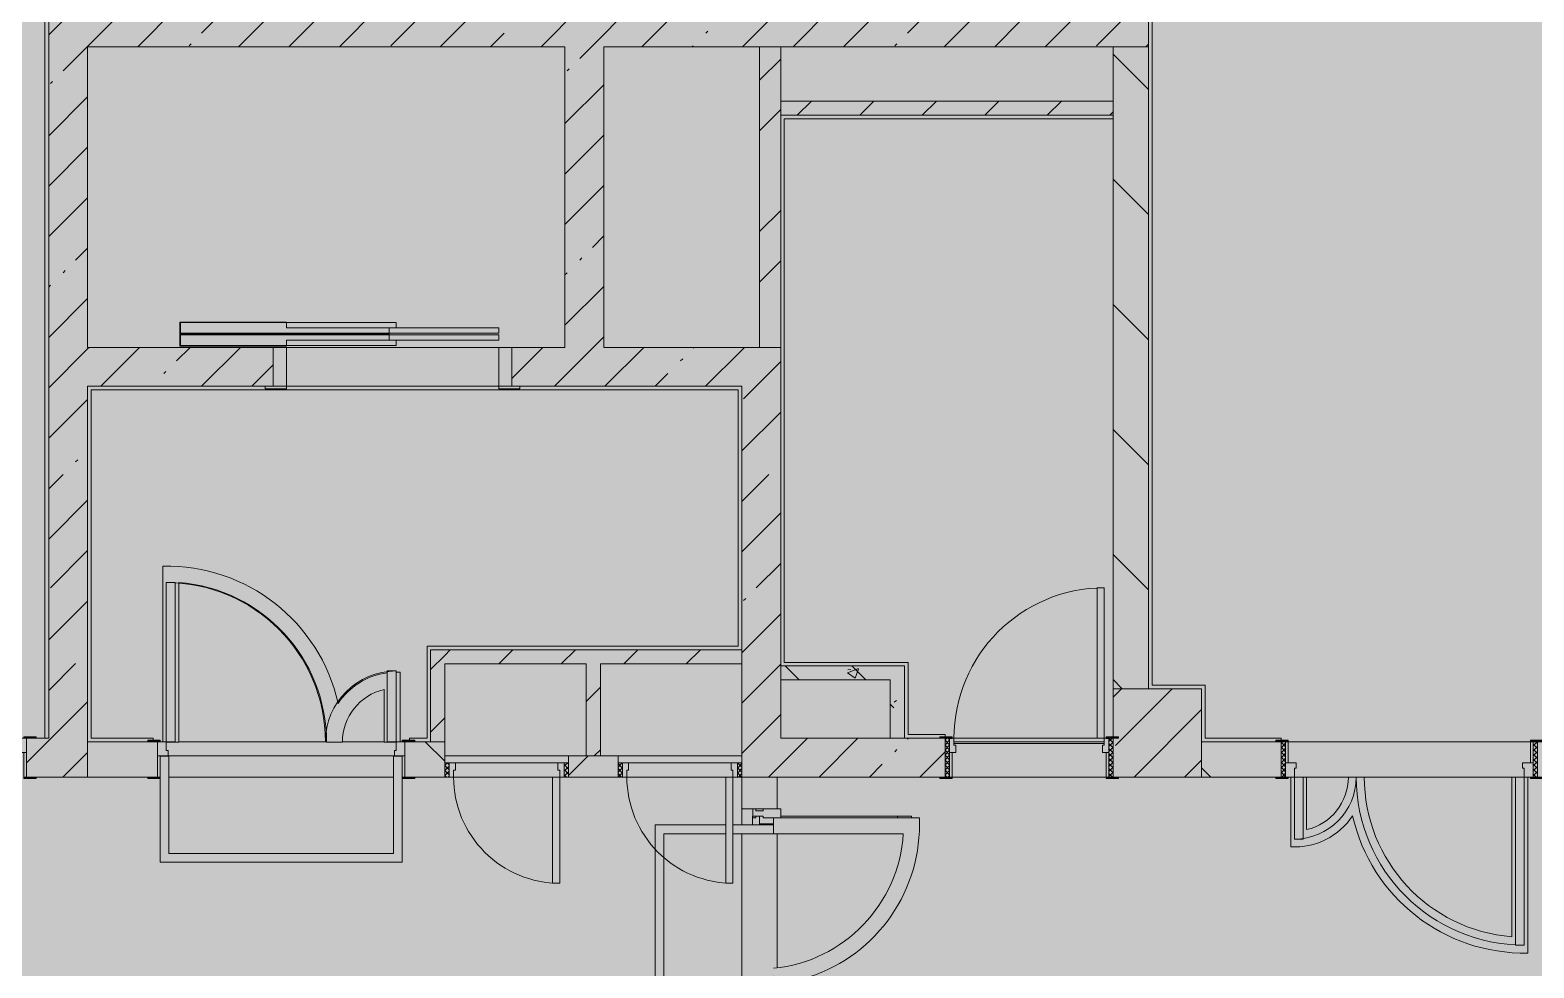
# Model space of a CAD drawing. Header units: millimetres. Extents: x 81469 to 279813, y -8553 to 29000.
# Drawn here: x 247278 to 255783, y 12321 to 17624 of the extents above; entities that cross this region are included whole.
import ezdxf

# ---------------------------------------------------------------- set-up
doc = ezdxf.new("R2010")
doc.units = ezdxf.units.MM
doc.layers.add('A-DETL-GENF-1', color=7, linetype='Continuous', lineweight=9, true_color=0xc0c0c0, transparency=0.4)
for name, color, linetype, lineweight, true_color in [('A-DETL-GENF-3', 7, 'Continuous', 5, 0xe2e2e2), ('A-DETL-GENF-4', 7, 'Continuous', 5, 0xb7b7b7), ('A-DOOR-3', 7, 'Continuous', 5, 0xb7b7b7), ('A-DOOR-4', 7, 'Continuous', 5, 0xe2e2e2), ('A-DOOR-5', 7, 'Continuous', 5, 0xaaaaaa), ('A-DOOR-FRAM-2', 7, 'Continuous', 5, 0xe2e2e2), ('A-DOOR-FRAM-3', 7, 'Continuous', 5, 0xb7b7b7), ('A-DOOR-FRAM-4', 7, 'Continuous', 5, 0xaaaaaa), ('A-FLOR-1', 7, 'Continuous', 5, 0xb7b7b7), ('A-GLAZ-CWMG-3', 7, 'Continuous', 5, 0x737373), ('A-WALL-6', 7, 'Continuous', 9, 0x737373), ('I-WALL-22', 7, 'Continuous', 5, 0x737373), ('I-WALL-23', 7, 'Continuous', 5, 0x787878), ('S-COLS-2', 7, 'Continuous', 5, 0x737373)]:
    doc.layers.add(name, color=color, linetype=linetype, lineweight=lineweight, true_color=true_color)
doc.layers.add('I-WALL-21', color=7, linetype='Continuous', lineweight=5)
doc.layers.add('S-COLS-1', color=7, linetype='Continuous', lineweight=5)
pattern_1 = [(45, (152802.76, 0), (-285.1231, 285.1231), []), (45, (153087.9, 0), (-285.1231, 285.1231), [504.031, -100.806, 16.764, -84.042])]
pattern_2 = [(45, (152802.76, 0), (-427.6843, 427.6843), []), (45, (153087.9, 0), (-427.6843, 427.6843), [])]
pattern_3 = [(135, (152802.76, 0), (-353.5534, -353.5534), [])]
pattern_4 = [(45, (152802.76, 0), (-176.7767, 176.7767), [])]
pattern_5 = [(135, (152802.76, 0), (-377.1708, -377.1708), [533.4, -88.9, 17.78, -88.9]), (135, (152802.76, 376.94), (-377.1708, -377.1708), []), (50, (152802.76, 0), (637.6445, -55.7866), [66.675, -733.425]), (355, (152802.76, 0), (-123.3494, 668.699), [53.34, -586.74]), (100.451, (152855.9, -4.65), (514.299, 612.908), [56.665, -623.315]), (46.184, (152802.8, 177.8), (948.7764, -147.1497), [100.012, -1100.137]), (96.636, (152881.8, 165.5), (830.909, 865.997), [84.998, -934.973]), (351.184, (152802.8, 177.8), (830.918, 865.988), [80.01, -880.11]), (21, (152891.66, 133.35), (530.6506, -357.9283), [66.675, -733.425]), (326, (152891.66, 133.35), (216.308, 644.6585), [53.34, -586.74]), (71.451, (152935.9, 103.5), (746.9596, 286.7243), [56.665, -623.315]), (37.5, (152802.76, 0), (10.81053, 295.9426), [16.764, -562.864, 16.764, -578.866, -588.962]), (37.5, (152802.76, 0), (10.81053, 295.9426), [-1175.258, 16.764, -572.198]), (7.5, (152802.76, 0), (233.8692, 350.6318), [16.764, -322.834, 16.764, -549.529, -224.472]), (7.5, (152802.76, 0), (233.8692, 350.6318), [-905.891, 16.764, -207.708]), (327.5, (152604.51, 0), (474.5678, -20.0513), [16.764, -205.486, 16.764, -676.656, -920.115]), (327.5, (152604.51, 0), (474.5678, -20.0513), [-915.67, 16.764, -903.351]), (317.5, (152515.6, 0), (518.4522, 88.9934), [16.764, -272.161, 16.764, -443.738, -653.415]), (317.5, (152515.6, 0), (518.4522, 88.9934), [-749.427, 16.764, -636.651])]

# ---------------------------------------------------------------- blocks, each defined once
blk = doc.blocks.new('110_Дверь_СКБ_2Ст - Д-1_л_Лестничная клетка EIS60 2-32142534-3_4_3_птичка')
at = {"layer": 'A-DOOR-4'}
for points in [[(612.5, 110), (662.5, 110), (662.5, 1010), (612.5, 1010), (612.5, 603.3)], [(-587.5, 110), (-587.5, 510), (-637.5, 510), (-637.5, 110)], [(712.5, -110), (712.5, 30), (697.5, 24.8), (697.5, -110)]]:
    blk.add_hatch(color=256, dxfattribs=at).paths.add_polyline_path(points)
h = blk.add_hatch(color=256, dxfattribs=at)
h.paths.add_polyline_path([(652.5, 30), (712.5, 30), (712.5, 110), (662.5, 110), (662.5, 60), (652.5, 60)])
h.paths.add_polyline_path([(-687.5, 30), (-627.5, 30), (-627.5, 60), (-637.5, 60), (-637.5, 110), (-687.5, 110)])
at = {"layer": 'A-DOOR-FRAM-2'}
for points in [[(-672.5, 110), (-672.5, 118), (-742.5, 118), (-742.5, 110)], [(767.5, 110), (767.5, 118), (697.5, 118), (697.5, 110)], [(-672.5, -110), (-672.5, 30), (-687.5, 24.8), (-687.5, -110)], [(-672.5, -118), (-672.5, -110), (-742.5, -110), (-742.5, -118)], [(767.5, -118), (767.5, -110), (697.5, -110), (697.5, -118)]]:
    blk.add_hatch(color=256, dxfattribs=at).paths.add_polyline_path(points)
at = {"layer": 'A-DOOR-3'}
for p, q in [((662.5, 1010), (612.5, 1010)), ((612.5, 1010), (612.5, 110)), ((662.5, 110), (662.5, 1010)), ((-637.5, 510), (-637.5, 110)), ((-587.5, 510), (-637.5, 510)), ((-587.5, 110), (-587.5, 510)), ((-637.5, 110), (-587.5, 110)), ((612.5, 110), (662.5, 110))]:
    blk.add_line(p, q, dxfattribs=at)
for centre, radius, start, end in [((662.5, 110), 900, 90, 180), ((-637.5, 110), 400, 360, 90)]:
    blk.add_arc(centre, radius, start, end, dxfattribs=at)
at = {"layer": 'A-DOOR-FRAM-3'}
for p, q in [((-672.5, 118), (-742.5, 118)), ((-742.5, 118), (-742.5, 110)), ((-742.5, 110), (-672.5, 110)), ((-637.5, 110), (-687.5, 110)), ((-687.5, 110), (-687.5, 30)), ((-672.5, 110), (-672.5, 118)), ((-637.5, 60), (-637.5, 110)), ((662.5, 110), (662.5, 60)), ((712.5, 110), (662.5, 110)), ((767.5, 118), (697.5, 118)), ((697.5, 118), (697.5, 110)), ((697.5, 110), (767.5, 110)), ((712.5, 30), (712.5, 110)), ((767.5, 110), (767.5, 118)), ((-687.5, 30), (-627.5, 30)), ((-672.5, 30), (-687.5, 30)), ((-687.5, 30), (-687.5, -110)), ((-672.5, -110), (-672.5, 30)), ((-627.5, 60), (-637.5, 60)), ((-627.5, 30), (-627.5, 60)), ((662.5, 60), (652.5, 60)), ((652.5, 60), (652.5, 30)), ((652.5, 30), (712.5, 30)), ((712.5, 30), (697.5, 30)), ((697.5, 30), (697.5, -110)), ((712.5, -110), (712.5, 30)), ((-672.5, -110), (-742.5, -110)), ((-742.5, -110), (-742.5, -118)), ((-742.5, -118), (-672.5, -118)), ((-687.5, -110), (-672.5, -110)), ((-672.5, -118), (-672.5, -110)), ((697.5, -110), (712.5, -110)), ((767.5, -110), (697.5, -110)), ((697.5, -110), (697.5, -118)), ((697.5, -118), (767.5, -118)), ((767.5, -118), (767.5, -110))]:
    blk.add_line(p, q, dxfattribs=at)
blk = doc.blocks.new('110_Дверь_СКБ_2Ст - Д-3а 1450x2100h_Лестничная клетка из коридора-32352288-3_4_3_птичка')
at = {"layer": 'A-DOOR-4'}
for points in [[(-587.5, 100), (-587.5, 1000), (-637.5, 1000), (-637.5, 100)], [(662.5, 100), (662.5, 500), (612.5, 500), (612.5, 100)], [(712.5, -100), (712.5, 20), (697.5, 20), (697.5, -100)]]:
    blk.add_hatch(color=256, dxfattribs=at).paths.add_polyline_path(points)
h = blk.add_hatch(color=256, dxfattribs=at)
h.paths.add_polyline_path([(-627.5, 20), (-627.5, 50), (-637.5, 50), (-637.5, 100), (-687.5, 100), (-687.5, 20)])
h.paths.add_polyline_path([(712.5, 20), (712.5, 100), (662.5, 100), (662.5, 50), (652.5, 50), (652.5, 20)])
at = {"layer": 'A-DOOR-FRAM-2'}
for points in [[(-672.5, 100), (-672.5, 108), (-742.5, 108), (-742.5, 100)], [(767.5, 100), (767.5, 108), (697.5, 108), (697.5, 100)], [(-672.5, -100), (-672.5, 20), (-687.5, 20), (-687.5, -100)], [(-672.5, -108), (-672.5, -100), (-742.5, -100), (-742.5, -108)], [(767.5, -108), (767.5, -100), (697.5, -100), (697.5, -108)]]:
    blk.add_hatch(color=256, dxfattribs=at).paths.add_polyline_path(points)
at = {"layer": 'A-DOOR-3'}
for p, q in [((-637.5, 1000), (-637.5, 100)), ((-587.5, 1000), (-637.5, 1000)), ((-587.5, 100), (-587.5, 1000)), ((662.5, 500), (612.5, 500)), ((612.5, 500), (612.5, 100)), ((662.5, 100), (662.5, 500)), ((-637.5, 100), (-587.5, 100)), ((612.5, 100), (662.5, 100))]:
    blk.add_line(p, q, dxfattribs=at)
for centre, radius, start, end in [((-637.5, 100), 900, 0, 90), ((662.5, 100), 400, 90, 180)]:
    blk.add_arc(centre, radius, start, end, dxfattribs=at)
at = {"layer": 'A-DOOR-FRAM-3'}
for p, q in [((-672.5, 108), (-742.5, 108)), ((-742.5, 108), (-742.5, 100)), ((-742.5, 100), (-672.5, 100)), ((-637.5, 100), (-687.5, 100)), ((-687.5, 100), (-687.5, 20)), ((-672.5, 100), (-672.5, 108)), ((-637.5, 50), (-637.5, 100)), ((662.5, 100), (662.5, 50)), ((712.5, 100), (662.5, 100)), ((767.5, 108), (697.5, 108)), ((697.5, 108), (697.5, 100)), ((697.5, 100), (767.5, 100)), ((712.5, 20), (712.5, 100)), ((767.5, 100), (767.5, 108)), ((-687.5, 20), (-627.5, 20)), ((-672.5, 20), (-687.5, 20)), ((-687.5, 20), (-687.5, -100)), ((-672.5, -100), (-672.5, 20)), ((-627.5, 50), (-637.5, 50)), ((-627.5, 20), (-627.5, 50)), ((662.5, 50), (652.5, 50)), ((652.5, 50), (652.5, 20)), ((652.5, 20), (712.5, 20)), ((712.5, 20), (697.5, 20)), ((697.5, 20), (697.5, -100)), ((712.5, -100), (712.5, 20)), ((-672.5, -100), (-742.5, -100)), ((-742.5, -100), (-742.5, -108)), ((-742.5, -108), (-672.5, -108)), ((-687.5, -100), (-672.5, -100)), ((-672.5, -108), (-672.5, -100)), ((697.5, -100), (712.5, -100)), ((767.5, -100), (697.5, -100)), ((697.5, -100), (697.5, -108)), ((697.5, -108), (767.5, -108)), ((767.5, -108), (767.5, -100))]:
    blk.add_line(p, q, dxfattribs=at)
blk = doc.blocks.new('110_Дверь_СКБ_1Ст_Внутренняя1 - Д-8_п_ 950x2100h_охрана 2-32352576-3_4_3_птичка')
at = {"layer": 'A-DOOR-4'}
h = blk.add_hatch(color=256, dxfattribs=at)
h.paths.add_polyline_path([(462.5, 30), (462.5, 110), (437.5, 110), (437.5, 70), (427.5, 70), (427.5, 30)])
h.paths.add_polyline_path([(-402.5, 30), (-402.5, 70), (-412.5, 70), (-412.5, 110), (-437.5, 110), (-437.5, 30)])
at = {"layer": 'A-DOOR-5'}
h = blk.add_hatch(dxfattribs=at)
h.set_pattern_fill('FP_10', color=256, style=0, pattern_type=2)
h.set_pattern_definition([(135, (1826.41, 174.685), (-14.14214, -14.14214), []), (225, (1826.41, 174.685), (14.14214, -14.14214), [])])
h.paths.add_polyline_path([(487.5, -110), (487.5, 110), (462.5, 110), (462.5, -110)])
at = {"layer": 'A-DOOR-FRAM-2'}
for points in [[(397.5, 110), (437.5, 110), (437.5, 960), (397.5, 960)], [(-422.5, 110), (-422.5, 118), (-492.5, 118), (-492.5, 110)], [(517.5, 110), (517.5, 118), (447.5, 118), (447.5, 110)], [(-422.5, -110), (-422.5, 30), (-437.5, 24.8), (-437.5, -110)], [(462.5, -110), (462.5, 30), (447.5, 24.8), (447.5, -110)], [(-422.5, -118), (-422.5, -110), (-492.5, -110), (-492.5, -118)], [(517.5, -118), (517.5, -110), (447.5, -110), (447.5, -118)]]:
    blk.add_hatch(color=256, dxfattribs=at).paths.add_polyline_path(points)
at = {"layer": 'A-DOOR-FRAM-4'}
h = blk.add_hatch(dxfattribs=at)
h.set_pattern_fill('FP_11', color=256, style=0, pattern_type=2)
h.set_pattern_definition([(45, (-296.384, 174.685), (-14.1421, 14.1421), []), (135, (-296.384, 174.685), (-14.1421, -14.1421), [])])
h.paths.add_polyline_path([(-437.5, -110), (-437.5, 110), (-462.5, 110), (-462.5, -110)])
at = {"layer": 'A-DOOR-3'}
for p, q in [((437.5, 960), (397.5, 960)), ((397.5, 960), (397.5, 110)), ((437.5, 110), (437.5, 960)), ((397.5, 110), (437.5, 110))]:
    blk.add_line(p, q, dxfattribs=at)
blk.add_arc((437.5, 110), 850, 90, 180, dxfattribs=at)
at = {"layer": 'A-DOOR-FRAM-3'}
for p, q in [((-422.5, 118), (-492.5, 118)), ((-492.5, 118), (-492.5, 110)), ((-492.5, 110), (-422.5, 110)), ((-437.5, 110), (-462.5, 110)), ((-462.5, 110), (-462.5, -110)), ((-412.5, 110), (-437.5, 110)), ((-437.5, 110), (-437.5, 30)), ((-437.5, -110), (-437.5, 110)), ((-422.5, 110), (-437.5, 110)), ((-437.5, 110), (-437.5, 109)), ((-437.5, 109), (-422.5, 109)), ((-422.5, 110), (-422.5, 118)), ((-422.5, 109), (-422.5, 110)), ((-412.5, 70), (-412.5, 110)), ((437.5, 110), (437.5, 70)), ((462.5, 110), (437.5, 110)), ((517.5, 118), (447.5, 118)), ((447.5, 118), (447.5, 110)), ((462.5, 110), (447.5, 110)), ((447.5, 110), (447.5, 109)), ((447.5, 110), (517.5, 110)), ((447.5, 109), (462.5, 109)), ((462.5, 30), (462.5, 110)), ((487.5, 110), (462.5, 110)), ((462.5, 110), (462.5, -110)), ((462.5, 109), (462.5, 110)), ((487.5, -110), (487.5, 110)), ((517.5, 110), (517.5, 118)), ((-437.5, 30), (-402.5, 30)), ((-422.5, 30), (-437.5, 30)), ((-437.5, 30), (-437.5, -110)), ((-422.5, -110), (-422.5, 30)), ((-402.5, 70), (-412.5, 70)), ((-402.5, 30), (-402.5, 70)), ((437.5, 70), (427.5, 70)), ((427.5, 70), (427.5, 30)), ((427.5, 30), (462.5, 30)), ((462.5, 30), (447.5, 30)), ((447.5, 30), (447.5, -110)), ((462.5, -110), (462.5, 30)), ((-422.5, -110), (-492.5, -110)), ((-492.5, -110), (-492.5, -118)), ((-492.5, -118), (-422.5, -118)), ((-462.5, -110), (-437.5, -110)), ((-437.5, -110), (-422.5, -110)), ((-422.5, -118), (-422.5, -110)), ((447.5, -110), (462.5, -110)), ((517.5, -110), (447.5, -110)), ((447.5, -110), (447.5, -118)), ((447.5, -118), (517.5, -118)), ((462.5, -110), (487.5, -110)), ((517.5, -118), (517.5, -110))]:
    blk.add_line(p, q, dxfattribs=at)
blk = doc.blocks.new('110_Дверь_СКБ_2Ст - Д-6_л__ ДОО_Дв_1450x2100h_Дверь из раздевальной в коридор-32357677-3_4_3_птичка')
at = {"layer": 'A-DOOR-4'}
for points in [[(-587.5, 1050), (-637.5, 1050), (-637.5, 100), (-587.5, 100), (-587.5, 543.6)], [(612.5, 450), (612.5, 100), (662.5, 100), (662.5, 450)]]:
    blk.add_hatch(color=256, dxfattribs=at).paths.add_polyline_path(points)
h = blk.add_hatch(color=256, dxfattribs=at)
h.paths.add_polyline_path([(662.5, 100), (662.5, 50), (652.5, 50), (652.5, 20), (712.5, 20), (712.5, 100), (672.8, 100)])
h.paths.add_polyline_path([(-637.5, 100), (-687.5, 100), (-687.5, 20), (-627.5, 20), (-627.5, 50), (-637.5, 50)])
at = {"layer": 'A-DOOR-5'}
h = blk.add_hatch(dxfattribs=at)
h.set_pattern_fill('FP_18', color=256, style=0, pattern_type=2)
h.set_pattern_definition([(135, (1576.41, 164.685), (-14.14214, -14.14214), []), (225, (1576.41, 164.685), (14.14214, -14.14214), [])])
h.paths.add_polyline_path([(737.5, 100), (712.5, 100), (712.5, -100), (737.5, -100), (737.5, -34.8)])
at = {"layer": 'A-DOOR-FRAM-2'}
for points in [[(-672.5, 108), (-742.5, 108), (-742.5, 100), (-672.5, 100)], [(697.5, 108), (697.5, 100), (767.5, 100), (767.5, 108)], [(-672.5, 20), (-687.5, 20), (-687.5, -100), (-672.5, -100), (-672.5, -34.8)], [(712.5, 20), (697.5, 20), (697.5, -100), (712.5, -100), (712.5, -34.8)], [(-672.5, -100), (-742.5, -100), (-742.5, -108), (-672.5, -108)], [(697.5, -100), (697.5, -108), (767.5, -108), (767.5, -100)]]:
    blk.add_hatch(color=256, dxfattribs=at).paths.add_polyline_path(points)
at = {"layer": 'A-DOOR-FRAM-4'}
h = blk.add_hatch(dxfattribs=at)
h.set_pattern_fill('FP_19', color=256, style=0, pattern_type=2)
h.set_pattern_definition([(45, (-546.384, 164.685), (-14.1421, 14.1421), []), (135, (-546.384, 164.685), (-14.1421, -14.1421), [])])
h.paths.add_polyline_path([(-712.5, 100), (-712.5, -100), (-687.5, -100), (-687.5, 100)])
at = {"layer": 'A-DOOR-3'}
for p, q in [((-637.5, 1050), (-637.5, 100)), ((-587.5, 1050), (-637.5, 1050)), ((-587.5, 100), (-587.5, 1050)), ((662.5, 450), (612.5, 450)), ((612.5, 450), (612.5, 100)), ((662.5, 100), (662.5, 450)), ((-637.5, 100), (-587.5, 100)), ((612.5, 100), (662.5, 100))]:
    blk.add_line(p, q, dxfattribs=at)
for centre, radius, start, end in [((-637.5, 100), 950, 0, 90), ((662.5, 100), 350, 90, 180)]:
    blk.add_arc(centre, radius, start, end, dxfattribs=at)
at = {"layer": 'A-DOOR-FRAM-3'}
for p, q in [((-672.5, 108), (-742.5, 108)), ((-742.5, 108), (-742.5, 100)), ((-742.5, 100), (-672.5, 100)), ((-687.5, 100), (-712.5, 100)), ((-712.5, 100), (-712.5, -100)), ((-637.5, 100), (-687.5, 100)), ((-687.5, 100), (-687.5, 20)), ((-687.5, -100), (-687.5, 100)), ((-672.5, 100), (-672.5, 108)), ((-637.5, 50), (-637.5, 100)), ((662.5, 100), (662.5, 50)), ((712.5, 100), (662.5, 100)), ((767.5, 108), (697.5, 108)), ((697.5, 108), (697.5, 100)), ((697.5, 100), (767.5, 100)), ((712.5, 20), (712.5, 100)), ((737.5, 100), (712.5, 100)), ((712.5, 100), (712.5, -100)), ((737.5, -100), (737.5, 100)), ((767.5, 100), (767.5, 108)), ((-687.5, 20), (-627.5, 20)), ((-672.5, 20), (-687.5, 20)), ((-687.5, 20), (-687.5, -100)), ((-672.5, -100), (-672.5, 20)), ((-627.5, 50), (-637.5, 50)), ((-627.5, 20), (-627.5, 50)), ((662.5, 50), (652.5, 50)), ((652.5, 50), (652.5, 20)), ((652.5, 20), (712.5, 20)), ((712.5, 20), (697.5, 20)), ((697.5, 20), (697.5, -100)), ((712.5, -100), (712.5, 20)), ((-672.5, -100), (-742.5, -100)), ((-742.5, -100), (-742.5, -108)), ((-742.5, -108), (-672.5, -108)), ((-712.5, -100), (-687.5, -100)), ((-687.5, -100), (-672.5, -100)), ((-672.5, -108), (-672.5, -100)), ((697.5, -100), (712.5, -100)), ((767.5, -100), (697.5, -100)), ((697.5, -100), (697.5, -108)), ((697.5, -108), (767.5, -108)), ((712.5, -100), (737.5, -100)), ((767.5, -108), (767.5, -100))]:
    blk.add_line(p, q, dxfattribs=at)
blk = doc.blocks.new('110_Дверь_СКБ_1Ст - д-18 700x2100h_Технический шкаф ЭОМ и СС-V192-3_4_3_птичка')
at = {"layer": 'A-DOOR-4'}
h = blk.add_hatch(color=256, dxfattribs=at)
h.paths.add_polyline_path([(312.5, 60), (312.5, 20), (302.5, 20), (302.5, -20), (337.5, -20), (337.5, 60)])
h.paths.add_polyline_path([(-287.5, 60), (-312.5, 60), (-312.5, -20), (-277.5, -20), (-277.5, 20), (-287.5, 20)])
at = {"layer": 'A-DOOR-5'}
h = blk.add_hatch(dxfattribs=at)
h.set_pattern_fill('FP_23', color=256, style=0, pattern_type=2)
h.set_pattern_definition([(135, (1951.41, 124.685), (-14.14214, -14.14214), []), (225, (1951.41, 124.685), (14.14214, -14.14214), [])])
h.paths.add_polyline_path([(362.5, 60), (337.5, 60), (337.5, -20), (362.5, -20)])
at = {"layer": 'A-DOOR-FRAM-2'}
blk.add_hatch(color=256, dxfattribs=at).paths.add_polyline_path([(-247.5, 660), (-287.5, 660), (-287.5, 60), (-247.5, 60), (-247.5, 503.6)])
at = {"layer": 'A-DOOR-FRAM-4'}
h = blk.add_hatch(dxfattribs=at)
h.set_pattern_fill('FP_24', color=256, style=0, pattern_type=2)
h.set_pattern_definition([(45, (-171.384, 124.685), (-14.1421, 14.1421), []), (135, (-171.384, 124.685), (-14.1421, -14.1421), [])])
h.paths.add_polyline_path([(-312.5, 60), (-337.5, 60), (-337.5, -20), (-312.5, -20)])
at = {"layer": 'A-DOOR-3'}
for p, q in [((-287.5, 660), (-287.5, 60)), ((-247.5, 660), (-287.5, 660)), ((-247.5, 60), (-247.5, 660)), ((-287.5, 60), (-247.5, 60))]:
    blk.add_line(p, q, dxfattribs=at)
blk.add_arc((-287.5, 60), 600, 360, 90, dxfattribs=at)
at = {"layer": 'A-DOOR-FRAM-3'}
for p, q in [((-312.5, 60), (-337.5, 60)), ((-337.5, 60), (-337.5, -20)), ((-287.5, 60), (-312.5, 60)), ((-312.5, 60), (-312.5, -20)), ((-312.5, -20), (-312.5, 60)), ((-287.5, 20), (-287.5, 60)), ((-277.5, 20), (-287.5, 20)), ((-277.5, -20), (-277.5, 20)), ((-247.5, 60), (312.5, 60)), ((312.5, 20), (302.5, 20)), ((302.5, 20), (302.5, -20)), ((312.5, 60), (312.5, 20)), ((337.5, 60), (312.5, 60)), ((337.5, -20), (337.5, 60)), ((362.5, 60), (337.5, 60)), ((337.5, 60), (337.5, -20)), ((362.5, -20), (362.5, 60)), ((-337.5, -20), (-312.5, -20)), ((-312.5, -20), (-277.5, -20)), ((302.5, -20), (-277.5, -20)), ((302.5, -20), (337.5, -20)), ((337.5, -20), (362.5, -20))]:
    blk.add_line(p, q, dxfattribs=at)
blk = doc.blocks.new('BSC_Колонна _Прямоугольная - 500х500-17857564-3_4_3_птичка')
at = {"layer": 'S-COLS-1'}
h = blk.add_hatch(dxfattribs=at)
h.set_pattern_fill('FP_129', color=256, style=0, pattern_type=2)
h.set_pattern_definition([(45, (-100850, -13650), (-285.1231, 285.1231), []), (45, (-100564.88, -13650), (-285.1231, 285.1231), [504.031, -100.806, 16.764, -84.042])])
h.paths.add_polyline_path([(-250, -250), (250, -250), (250, 250), (-250, 250), (-250, -22), (-220, -22), (-220, -30), (-250, -30), (-250, -115.2)])
at = {"layer": 'S-COLS-2'}
for p, q in [((250, 250), (-250, 250)), ((-250, 250), (-250, -22)), ((250, -250), (250, 250)), ((-220, -250), (250, -250))]:
    blk.add_line(p, q, dxfattribs=at)
blk = doc.blocks.new('DOR_Дверь лифта - 1350х2050h-19118285-3_4_3_птичка')
at = {"layer": 'A-DOOR-3'}
for p, q in [((-600, 125), (-720, 125)), ((-720, 125), (-720, 110)), ((-720, 110), (-600, 110)), ((-675, 110), (-675, -110)), ((-600, 110), (-675, 110)), ((-600, 110), (-600, 125)), ((600, 110), (-600, 110)), ((-600, 110), (-600, -110)), ((720, 125), (600, 125)), ((600, 125), (600, 110)), ((600, -110), (600, 110)), ((675, 110), (600, 110)), ((600, 110), (720, 110)), ((675, -110), (675, 110)), ((720, 110), (720, 125)), ((-675, -110), (-600, -110)), ((-600, -110), (600, -110)), ((-600, -150), (-600, -180)), ((20, -150), (-600, -150)), ((-20, -120), (-20, -150)), ((600, -120), (-20, -120)), ((-20, -150), (600, -150)), ((20, -180), (20, -150)), ((600, -110), (675, -110)), ((600, -150), (600, -120)), ((-600, -180), (20, -180)), ((-600, -190), (-600, -220)), ((20, -190), (-600, -190)), ((-600, -220), (20, -220)), ((-20, -220), (-20, -250)), ((600, -220), (-20, -220)), ((-20, -250), (600, -250)), ((20, -220), (20, -190)), ((600, -250), (600, -220))]:
    blk.add_line(p, q, dxfattribs=at)
at = {"layer": 'A-DOOR-FRAM-3'}
for p, q in [((600, -117), (600, -120)), ((1203, -117), (600, -117)), ((600, -120), (1200, -120)), ((1200, -120), (1200, -180)), ((1203, -183), (1203, -117)), ((1200, -180), (20, -180)), ((20, -180), (20, -183)), ((20, -183), (1203, -183)), ((1203, -187), (20, -187)), ((20, -187), (20, -190)), ((20, -190), (1200, -190)), ((600, -250), (600, -253)), ((1200, -250), (600, -250)), ((600, -253), (1203, -253)), ((1200, -190), (1200, -250)), ((1203, -253), (1203, -187))]:
    blk.add_line(p, q, dxfattribs=at)
blk = doc.blocks.new('Дверь_Витражная_остекление_ - ВВ-7 остекление-32356329-3_4_3_птичка')
at = {"layer": 'A-DETL-GENF-3'}
blk.add_hatch(color=256, dxfattribs=at).paths.add_polyline_path([(-860, -20), (-860, -96), (-815, -96), (-815, -20)])
h = blk.add_hatch(color=256, dxfattribs=at)
h.paths.add_polyline_path([(865, -100), (900, -100), (900, -40), (910, -40), (910, -20), (865, -20), (865, -40)])
h.paths.add_polyline_path([(900, -880), (910, -880), (910, -140), (900, -140), (900, -833.5)])
at = {"layer": 'A-DETL-GENF-4'}
for p, q in [((-815, -20), (-860, -20)), ((-860, -96), (-860, -20)), ((-815, -20), (-860, -20)), ((-860, -20), (-860, -96)), ((865, -100), (865, -20)), ((865, -20), (865, -100)), ((910, -880), (910, -140)), ((910, -880), (910, -140)), ((910, -800), (900, -800)), ((910, -880), (900, -880)), ((900, -880), (910, -880))]:
    blk.add_line(p, q, dxfattribs=at)
at = {"layer": 'A-DOOR-3'}
for p, q in [((-910, 20), (-860, 20)), ((-910, -20), (-910, 20)), ((-860, 20), (-860, -20)), ((860, 20), (910, 20)), ((860, -20), (860, 20)), ((910, 20), (910, -20)), ((-860, -20), (-910, -20)), ((-860, -96), (-860, -20)), ((910, -20), (860, -20))]:
    blk.add_line(p, q, dxfattribs=at)
for centre, start, end in [((-860, -20), 354.58147, 0), ((860, -20), 180, 185.41853)]:
    blk.add_arc(centre, 860, start, end, dxfattribs=at)
blk = doc.blocks.new('Прямоугольный импост - Импост структурный с накладкой - 160мм Темный-32348142-3_4_3_птичка')
at = {"layer": 'A-GLAZ-CWMG-3'}
for p, q in [((0, 17), (-50, 17)), ((-50, 17), (-50, 0)), ((-50, 0), (-40, 0)), ((-40, 0), (-40, -40)), ((-10, -40), (-10, 0)), ((-10, 0), (0, 0)), ((0, 0), (0, 17)), ((-40, -40), (-50, -40)), ((-50, -40), (-50, -140)), ((0, -40), (-10, -40)), ((0, -140), (0, -40)), ((-50, -140), (0, -140))]:
    blk.add_line(p, q, dxfattribs=at)

msp = doc.modelspace()

# ---------------------------------------------------------------- hatches: boundary and pattern name
at = {"layer": 'A-DETL-GENF-1'}
msp.add_hatch(color=256, dxfattribs=at).paths.add_polyline_path([(278035.8, -258), (278035.8, 21479), (246135.8, 21479), (246135.8, 27379), (237372.8, 27379), (237372.8, 10208.3), (242012.8, 10208.3), (242012.8, -258), (276790.3, -258)])
at = {"layer": 'I-WALL-21'}
h = msp.add_hatch(dxfattribs=at)
h.set_pattern_fill('FP_64', color=256, style=0, pattern_type=2)
h.set_pattern_definition(pattern_1)
h.paths.add_polyline_path([(253382.8, 17530), (253602.8, 17530), (253602.8, 21400), (253382.8, 21400), (253382.8, 17750)])
h = msp.add_hatch(dxfattribs=at)
h.set_pattern_fill('FP_64', color=256, style=0, pattern_type=2)
h.set_pattern_definition(pattern_1)
h.paths.add_polyline_path([(247425.9, 13620), (247602.8, 13620), (247602.8, 17750), (247382.8, 17750), (247382.8, 13620)])
h = msp.add_hatch(dxfattribs=at)
h.set_pattern_fill('FP_64', color=256, style=0, pattern_type=2)
h.set_pattern_definition(pattern_1)
h.paths.add_polyline_path([(253382.8, 17530), (253382.8, 17750), (247602.8, 17750), (247602.8, 17530), (252553, 17530)])
h = msp.add_hatch(dxfattribs=at)
h.set_pattern_fill('FP_64', color=256, style=0, pattern_type=2)
h.set_pattern_definition(pattern_1)
h.paths.add_polyline_path([(250522.8, 15830), (250522.8, 17530), (250302.8, 17530), (250302.8, 15830)])
h = msp.add_hatch(dxfattribs=at)
h.set_pattern_fill('FP_90', color=256, style=0, pattern_type=2)
h.set_pattern_definition(pattern_2)
h.paths.add_polyline_path([(251522.8, 15830), (251522.8, 17530), (251402.8, 17530), (251402.8, 15830)])
h = msp.add_hatch(dxfattribs=at)
h.set_pattern_fill('FP_67', color=256, style=0, pattern_type=2)
h.set_pattern_definition(pattern_3)
h.paths.add_polyline_path([(253602.8, 13900), (253602.8, 17530), (253402.8, 17530), (253402.8, 13900), (253586.9, 13900)])
h = msp.add_hatch(dxfattribs=at)
h.set_pattern_fill('FP_69', color=256, style=0, pattern_type=2)
h.set_pattern_definition(pattern_4)
h.paths.add_polyline_path([(253402.8, 17142.8), (253402.8, 17222.8), (251522.8, 17222.8), (251522.8, 17142.8), (252553, 17142.8)])
h = msp.add_hatch(dxfattribs=at)
h.set_pattern_fill('FP_64', color=256, style=0, pattern_type=2)
h.set_pattern_definition(pattern_1)
h.paths.add_polyline_path([(248652.8, 15610), (248652.8, 15830), (247602.8, 15830), (247602.8, 15610)])
h.paths.add_polyline_path([(251302.8, 15610), (251302.8, 15830), (250002.8, 15830), (250002.8, 15610), (250688.6, 15610)])
h = msp.add_hatch(dxfattribs=at)
h.set_pattern_fill('FP_64', color=256, style=0, pattern_type=2)
h.set_pattern_definition(pattern_1)
h.paths.add_polyline_path([(251302.8, 13620), (251522.8, 13620), (251522.8, 15830), (251302.8, 15830), (251302.8, 14040)])
h = msp.add_hatch(dxfattribs=at)
h.set_pattern_fill('FP_69', color=256, style=0, pattern_type=2)
h.set_pattern_definition(pattern_4)
h.paths.add_polyline_path([(249622.8, 13600), (249622.8, 14120), (249542.8, 14120), (249542.8, 13600)])
h = msp.add_hatch(dxfattribs=at)
h.set_pattern_fill('FP_69', color=256, style=0, pattern_type=2)
h.set_pattern_definition(pattern_4)
h.paths.add_polyline_path([(250422.8, 14040), (251302.8, 14040), (251302.8, 14120), (249622.8, 14120), (249622.8, 14040), (249756.4, 14040)])
h = msp.add_hatch(dxfattribs=at)
h.set_pattern_fill('FP_69', color=256, style=0, pattern_type=2)
h.set_pattern_definition(pattern_4)
h.paths.add_polyline_path([(250502.8, 13520), (250502.8, 14040), (250422.8, 14040), (250422.8, 13520)])
h = msp.add_hatch(dxfattribs=at)
h.set_pattern_fill('FP_64', color=256, style=0, pattern_type=2)
h.set_pattern_definition(pattern_1)
h.paths.add_polyline_path([(247312.8, 13400), (247602.8, 13400), (247602.8, 13620), (247257.8, 13620), (247257.8, 13400)])
h.paths.add_polyline_path([(245612.8, 13400), (245857.8, 13400), (245857.8, 13620), (245612.8, 13620), (245612.8, 13534.8)])
h = msp.add_hatch(dxfattribs=at)
h.set_pattern_fill('FP_64', color=256, style=0, pattern_type=2)
h.set_pattern_definition(pattern_1)
h.paths.add_polyline_path([(252452.8, 13400), (252452.8, 13620), (251302.8, 13620), (251302.8, 13400), (252422.8, 13400)])
h = msp.add_hatch(dxfattribs=at)
h.set_pattern_fill('FP_67', color=256, style=0, pattern_type=2)
h.set_pattern_definition(pattern_3)
h.paths.add_polyline_path([(247602.8, 13400), (247997.8, 13400), (247997.8, 13600), (247602.8, 13600), (247602.8, 13534.8)])
h.paths.add_polyline_path([(249622.8, 13400), (249622.8, 13600), (249397.8, 13600), (249397.8, 13400), (249452.8, 13400)])
h = msp.add_hatch(dxfattribs=at)
h.set_pattern_fill('FP_67', color=256, style=0, pattern_type=2)
h.set_pattern_definition(pattern_3)
h.paths.add_polyline_path([(270253.2, 13400), (270283.2, 13400), (270283.2, 13600), (268902.8, 13600), (268902.8, 13400), (269332.7, 13400)])
h.paths.add_polyline_path([(271733.2, 13400), (273732.8, 13400), (273732.8, 13600), (271733.2, 13600), (271733.2, 13534.8)])
h.paths.add_polyline_path([(261122.8, 13400), (261122.8, 13600), (255802.8, 13600), (255802.8, 13400), (261092.8, 13400)])
h.paths.add_polyline_path([(264671.7, 13400), (268402.8, 13400), (268402.8, 13600), (263852.8, 13600), (263852.8, 13400)])
h.paths.add_polyline_path([(262572.8, 13400), (263352.8, 13400), (263352.8, 13600), (262572.8, 13600), (262572.8, 13534.8)])
h.paths.add_polyline_path([(253902.8, 13400), (254352.8, 13400), (254352.8, 13600), (253902.8, 13600), (253902.8, 13534.8)])
h = msp.add_hatch(dxfattribs=at)
h.set_pattern_fill('FP_90', color=256, style=0, pattern_type=2)
h.set_pattern_definition(pattern_2)
h.paths.add_polyline_path([(250322.8, 13400), (250602.8, 13400), (250602.8, 13520), (250322.8, 13520), (250322.8, 13480)])
h = msp.add_hatch(dxfattribs=at)
h.set_pattern_fill('FP_67', color=256, style=0, pattern_type=2)
h.set_pattern_definition(pattern_3)
h.paths.add_polyline_path([(251302.8, 10600), (251502.8, 10600), (251502.8, 11320), (251302.8, 11320), (251302.8, 11120)])
h.paths.add_polyline_path([(251302.8, 13220), (251502.8, 13220), (251502.8, 13400), (251302.8, 13400)])
at = {"layer": 'I-WALL-23'}
h = msp.add_hatch(dxfattribs=at)
h.set_pattern_fill('FP_72', color=256, style=0, pattern_type=2)
h.set_pattern_definition(pattern_5)
h.paths.add_polyline_path([(252142.8, 13950), (252222.8, 13950), (252222.8, 14030), (251522.8, 14030), (251522.8, 13950), (251620.8, 13950)])
h = msp.add_hatch(dxfattribs=at)
h.set_pattern_fill('FP_72', color=256, style=0, pattern_type=2)
h.set_pattern_definition(pattern_5)
h.paths.add_polyline_path([(252222.8, 13620), (252222.8, 13950), (252142.8, 13950), (252142.8, 13620)])

# ---------------------------------------------------------------- linework, layer by layer
at = {"layer": 'A-FLOR-1'}
for p, q in [((253622.8, 21130), (253622.8, 13920)), ((247361.8, 13620), (247361.8, 17750)), ((251542.8, 17122.8), (251542.8, 14047.8)), ((253402.8, 17122.8), (251542.8, 17122.8)), ((251282.8, 15590), (247622.8, 15590)), ((247622.8, 15590), (247622.8, 13620)), ((251282.8, 14140), (251282.8, 15590)), ((248029.2, 14593.2), (248029.2, 13600)), ((248119.2, 13598.4), (248119.2, 14500.7)), ((249522.8, 13620), (249522.8, 14140)), ((249522.8, 14140), (251282.8, 14140)), ((251542.8, 14047.8), (252242.8, 14047.8)), ((252242.8, 14047.8), (252242.8, 13640)), ((249370.4, 13600), (249370.4, 13992.9)), ((249280.4, 13895.6), (249280.4, 13598.4)), ((253622.8, 13920), (253922.8, 13920)), ((253922.8, 13920), (253922.8, 13620)), ((247622.8, 13620), (247972.8, 13620)), ((247972.8, 13620), (247972.8, 13608)), ((249422.8, 13620), (249522.8, 13620)), ((249422.8, 13608), (249422.8, 13620)), ((252242.8, 13640), (252452.8, 13640)), ((252452.8, 13640), (252452.8, 13628)), ((253922.8, 13620), (254352.8, 13620)), ((254352.8, 13620), (254352.8, 13608)), ((248047.8, 13598.4), (248119.2, 13598.4)), ((248954.2, 13598.4), (249044.2, 13598.4)), ((249280.4, 13598.4), (249347.8, 13598.4)), ((252502.8, 13600), (253352.8, 13600)), ((253352.8, 13590.2), (252502.8, 13590.2)), ((248062.6, 13518.4), (248012.8, 13518.4)), ((248057.8, 13520), (249337.8, 13520)), ((248062.6, 12968.4), (248062.6, 13518.4)), ((249382.6, 13518.4), (249332.6, 13518.4)), ((249332.6, 13518.4), (249332.6, 12968.4)), ((249382.6, 12918.4), (249382.6, 13518.4)), ((248012.6, 13392), (248012.6, 12918.4)), ((254407, 13400), (254407, 13005.6)), ((254497, 13400), (254477.8, 13400)), ((254497, 13102.9), (254497, 13400)), ((254823.2, 13400), (254733.2, 13400)), ((255677.8, 13400), (255658.2, 13400)), ((255658.2, 13400), (255658.2, 12497.7)), ((255748.2, 12405.2), (255748.2, 13400)), ((251212.8, 13130), (250812.8, 13130)), ((250812.8, 13130), (250812.8, 11455)), ((251362.8, 13130), (251252.8, 13130)), ((251482.8, 13130), (251402.8, 13130)), ((251482.8, 13080), (251482.8, 13170)), ((252306.9, 13170), (251522.8, 13170)), ((250862.8, 11505), (250862.8, 13080)), ((250862.8, 13080), (251212.8, 13080)), ((251252.8, 13080), (252216.2, 13080)), ((249332.6, 12968.4), (248062.6, 12968.4)), ((248012.6, 12918.4), (249382.6, 12918.4))]:
    msp.add_line(p, q, dxfattribs=at)
for centre, radius, start, end in [((248049.2, 13598.4), 995, 12.67054, 91.1511), ((248049.2, 13598.4), 905, 0, 85.56313), ((249349.2, 13598.4), 395, 97.4974, 146.45952), ((249349.2, 13598.4), 395, 86.92799, 90.21838), ((249349.2, 13598.4), 305, 103.0427, 180), ((254428.2, 13400), 305, 283.0427, 360), ((255728.2, 13400), 905, 180, 265.56313), ((251402.8, 13130), 905, 288.14412, 2.53324), ((254428.2, 13400), 395, 266.92799, 326.45952), ((255728.2, 13400), 995, 192.67054, 271.1511), ((251402.8, 13130), 815, 275.6332, 356.48271)]:
    msp.add_arc(centre, radius, start, end, dxfattribs=at)
at = {"layer": 'A-WALL-6'}
for p, q in [((251522.8, 17222.8), (251522.8, 17142.8)), ((253402.8, 17142.8), (253402.8, 17222.8)), ((251302.8, 14040), (251302.8, 14120)), ((251522.8, 14030), (251522.8, 13950)), ((252142.8, 13620), (252222.8, 13620)), ((247602.8, 13400), (247602.8, 13600)), ((249542.8, 13600), (249622.8, 13600)), ((250422.8, 13520), (250502.8, 13520))]:
    msp.add_line(p, q, dxfattribs=at)
at = {"layer": 'I-WALL-22'}
for p, q in [((253602.8, 13900), (253602.8, 21400)), ((247382.8, 17750), (247382.8, 13620)), ((247602.8, 15830), (247602.8, 17530)), ((247602.8, 17530), (250302.8, 17530)), ((250302.8, 17530), (250302.8, 15830)), ((250522.8, 15830), (250522.8, 17530)), ((253602.8, 17530), (250522.8, 17530)), ((251402.8, 17530), (251402.8, 15830)), ((251522.8, 17222.8), (251522.8, 17530)), ((253402.8, 17530), (253402.8, 17222.8)), ((253402.8, 17222.8), (251522.8, 17222.8)), ((251522.8, 17142.8), (253402.8, 17142.8)), ((251522.8, 14030), (251522.8, 17142.8)), ((253402.8, 17142.8), (253402.8, 13900)), ((248652.8, 15830), (247602.8, 15830)), ((248652.8, 15610), (248652.8, 15830)), ((250302.8, 15830), (250002.8, 15830)), ((250002.8, 15830), (250002.8, 15610)), ((251522.8, 15830), (250522.8, 15830)), ((247602.8, 13600), (247602.8, 15610)), ((247602.8, 15610), (248652.8, 15610)), ((250002.8, 15610), (251302.8, 15610)), ((251302.8, 15610), (251302.8, 14120)), ((249542.8, 14120), (249542.8, 13600)), ((251302.8, 14120), (249542.8, 14120)), ((249622.8, 13480), (249622.8, 14040)), ((249622.8, 14040), (250422.8, 14040)), ((250422.8, 14040), (250422.8, 13520)), ((250502.8, 14040), (251302.8, 14040)), ((250502.8, 13520), (250502.8, 14040)), ((251302.8, 14040), (251302.8, 13480)), ((252222.8, 14030), (251522.8, 14030)), ((251522.8, 13950), (252142.8, 13950)), ((251522.8, 13620), (251522.8, 13950)), ((252142.8, 13950), (252142.8, 13620)), ((252222.8, 13620), (252222.8, 14030)), ((247382.8, 13620), (247312.8, 13620)), ((252142.8, 13620), (251522.8, 13620)), ((252422.8, 13620), (252222.8, 13620)), ((252502.8, 13620), (253312.8, 13620)), ((247942.8, 13600), (247602.8, 13600)), ((248119.2, 13600), (248954.1, 13600)), ((249044.4, 13600), (249280.4, 13600)), ((249542.8, 13600), (249452.8, 13600)), ((254322.8, 13600), (253902.8, 13600)), ((254392.8, 13600), (255762.8, 13600)), ((249622.8, 13520), (250422.8, 13520)), ((250322.8, 13520), (250322.8, 13480)), ((250502.8, 13520), (251302.8, 13520)), ((250602.8, 13480), (250602.8, 13520)), ((247312.8, 13400), (247942.8, 13400)), ((249332.6, 13400), (248062.6, 13400)), ((249452.8, 13400), (249622.8, 13400)), ((250322.8, 13400), (250602.8, 13400)), ((251302.8, 13400), (252422.8, 13400)), ((251502.8, 13400), (251302.8, 13400)), ((251302.8, 13400), (251302.8, 13130)), ((251502.8, 13220), (251502.8, 13400)), ((253362.8, 13400), (252492.8, 13400)), ((253902.8, 13400), (254322.8, 13400)), ((254733.2, 13400), (254497, 13400)), ((255658.2, 13400), (254823.2, 13400)), ((251302.8, 13220), (251502.8, 13220)), ((251302.8, 11505), (251302.8, 13080)), ((251502.8, 13080), (251502.8, 12322.1))]:
    msp.add_line(p, q, dxfattribs=at)

# ---------------------------------------------------------------- block references
at = {"layer": 'A-DOOR-3'}
for name, p, rotation in [('DOR_Дверь лифта - 1350х2050h-19118285-3_4_3_птичка', (249327.8, 15720), 180), ('110_Дверь_СКБ_2Ст - Д-6_л__ ДОО_Дв_1450x2100h_Дверь из раздевальной в коридор-32357677-3_4_3_птичка', (255090.3, 13500), 180), ('110_Дверь_СКБ_1Ст - д-18 700x2100h_Технический шкаф ЭОМ и СС-V192-3_4_3_птичка', (249985.3, 13460), 180), ('110_Дверь_СКБ_1Ст - д-18 700x2100h_Технический шкаф ЭОМ и СС-V192-3_4_3_птичка', (250965.3, 13460), 180), ('Дверь_Витражная_остекление_ - ВВ-7 остекление-32356329-3_4_3_птичка', (251382.8, 12270), 89.99999999999993)]:
    msp.add_blockref(name, p, dxfattribs=dict(at, rotation=rotation))
for name, p in [('110_Дверь_СКБ_2Ст - Д-1_л_Лестничная клетка EIS60 2-32142534-3_4_3_птичка', (246545.3, 13510)), ('110_Дверь_СКБ_2Ст - Д-3а 1450x2100h_Лестничная клетка из коридора-32352288-3_4_3_птичка', (248685.3, 13500)), ('110_Дверь_СКБ_1Ст_Внутренняя1 - Д-8_п_ 950x2100h_охрана 2-32352576-3_4_3_птичка', (252915.3, 13510))]:
    msp.add_blockref(name, p, dxfattribs=at)
at = {"layer": 'A-GLAZ-CWMG-3', "rotation": 89.99999999999993}
msp.add_blockref('Прямоугольный импост - Импост структурный с накладкой - 160мм Темный-32348142-3_4_3_птичка', (251382.8, 13220), dxfattribs=at)
at = {"layer": 'S-COLS-2'}
msp.add_blockref('BSC_Колонна _Прямоугольная - 500х500-17857564-3_4_3_птичка', (253652.8, 13650), dxfattribs=at)

doc.saveas('drawing.dxf')
